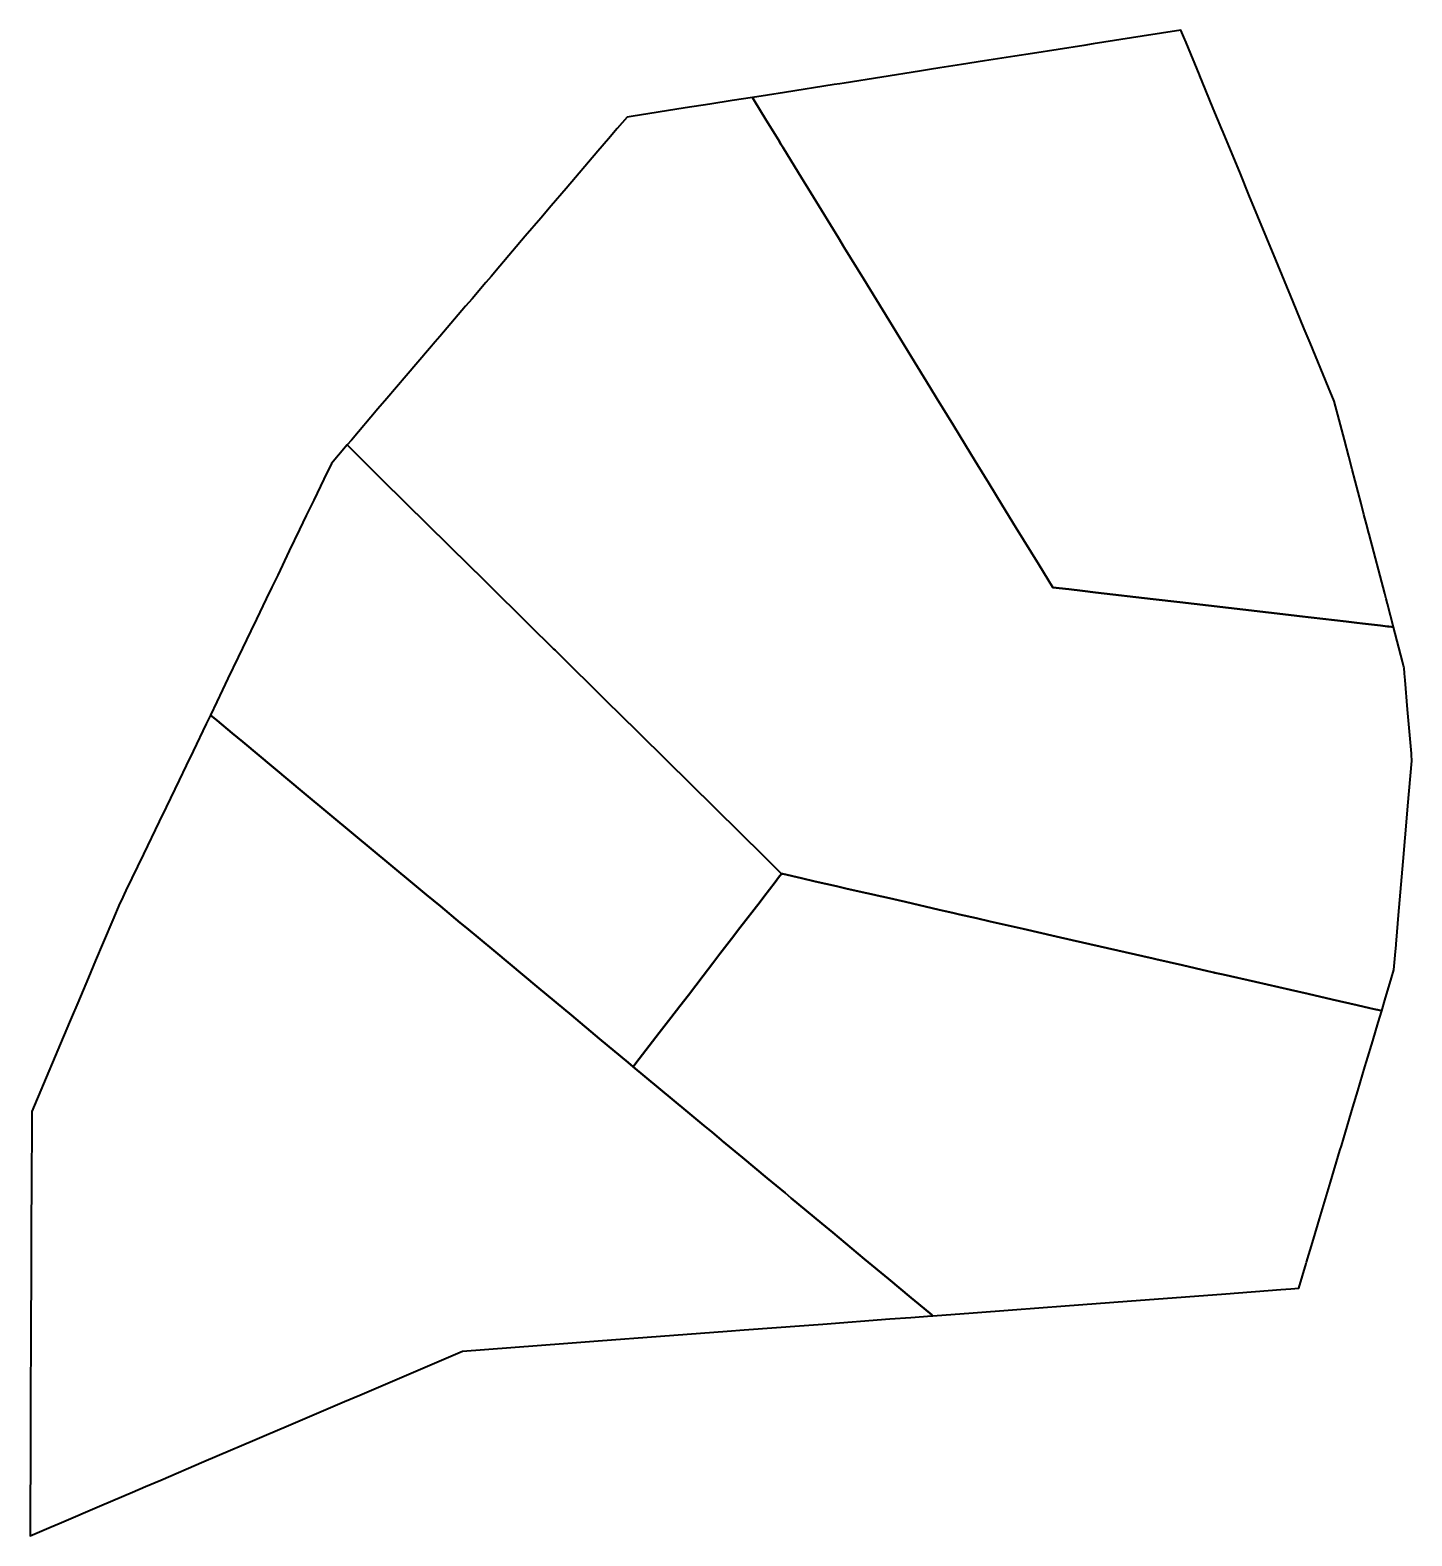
# Model space of a CAD drawing. Header units: metres. Extents: x 807493.6 to 807580.9, y 9157536.6 to 9157631.8.
import ezdxf

# ---------------------------------------------------------------- set-up
doc = ezdxf.new("R2010")
doc.units = ezdxf.units.M
doc.header["$MEASUREMENT"] = 0
doc.layers.add('2852-21244', color=1, linetype='Continuous')

msp = doc.modelspace()

# ---------------------------------------------------------------- linework, layer by layer
at = {"layer": '2852-21244', "color": 3, "lineweight": 40, "true_color": 0x00ff00}
for points in [[(807539.256, 9157627.501), (807539.346, 9157627.354), (807540.137, 9157626.064), (807540.903, 9157624.816), (807541.061, 9157624.557), (807541.178, 9157624.367), (807542.183, 9157622.729), (807543.127, 9157621.19), (807544.704, 9157618.618), (807545.068, 9157618.025), (807546.305, 9157616.008), (807547.905, 9157613.398), (807549.297, 9157611.129), (807550.5, 9157609.168), (807550.928, 9157608.47), (807551.951, 9157606.802), (807553.089, 9157604.946), (807553.492, 9157604.29), (807554.2, 9157603.135), (807555.057, 9157601.739), (807555.918, 9157600.334), (807557.36, 9157597.983), (807558.243, 9157596.543), (807559.258, 9157596.425), (807560.136, 9157596.322), (807560.949, 9157596.227), (807564.594, 9157595.803), (807566.274, 9157595.607), (807567.184, 9157595.501), (807570.267, 9157595.141), (807573.517, 9157594.762), (807573.835, 9157594.725), (807576.791, 9157594.381), (807577.47, 9157594.301), (807577.827, 9157594.26), (807578.957, 9157594.128), (807579.411, 9157594.075), (807579.439, 9157594.072), (807579.49, 9157594.066), (807579.662, 9157594.046), (807579.785, 9157594.032), (807579.398, 9157595.509), (807579.32, 9157595.807), (807579.314, 9157595.827), (807579.228, 9157596.156), (807578.246, 9157599.901), (807578.227, 9157599.974), (807578.08, 9157600.534), (807577.921, 9157601.139), (807577.737, 9157601.84), (807577.172, 9157603.995), (807576.956, 9157604.819), (807576.682, 9157605.861), (807576.348, 9157607.136), (807576.043, 9157608.297), (807575.68, 9157609.176), (807574.514, 9157612), (807574.147, 9157612.888), (807573.445, 9157614.586), (807572.353, 9157617.228), (807570.651, 9157621.348), (807570.106, 9157622.667), (807569.016, 9157625.305), (807568.941, 9157625.486), (807568.394, 9157626.811), (807567.694, 9157628.504), (807567.544, 9157628.867), (807567.522, 9157628.921), (807566.677, 9157630.967), (807566.535, 9157631.31), (807566.352, 9157631.754), (807563.906, 9157631.37), (807560.806, 9157630.884), (807560.202, 9157630.789), (807556.962, 9157630.28), (807555.848, 9157630.105), (807553.924, 9157629.803), (807552.473, 9157629.576), (807551.109, 9157629.361), (807550.454, 9157629.259), (807549.828, 9157629.16), (807545.055, 9157628.411), (807544.786, 9157628.369), (807544.434, 9157628.314), (807541.289, 9157627.82), (807540.218, 9157627.652)], [(807504.994, 9157588.474), (807505.415, 9157588.124), (807506.37, 9157587.33), (807507.037, 9157586.775), (807510.932, 9157583.538), (807514.043, 9157580.952), (807516.4, 9157578.993), (807517.902, 9157577.745), (807518.663, 9157577.112), (807519.535, 9157576.388), (807520.781, 9157575.352), (807521.181, 9157575.019), (807522.904, 9157573.587), (807525.755, 9157571.217), (807527.815, 9157569.505), (807529.604, 9157568.018), (807531.408, 9157566.518), (807531.732, 9157566.249), (807531.898, 9157566.466), (807532.74, 9157567.562), (807533.372, 9157568.385), (807534.11, 9157569.346), (807534.674, 9157570.08), (807535.213, 9157570.782), (807536.149, 9157572.001), (807536.754, 9157572.789), (807537.208, 9157573.38), (807537.931, 9157574.322), (807538.466, 9157575.018), (807539.742, 9157576.68), (807539.974, 9157576.982), (807540.693, 9157577.918), (807540.909, 9157578.199), (807541.1, 9157578.449), (807540.418, 9157579.122), (807538.014, 9157581.494), (807537.372, 9157582.127), (807537.035, 9157582.46), (807536.86, 9157582.632), (807533.829, 9157585.622), (807532.084, 9157587.344), (807530.906, 9157588.505), (807530.085, 9157589.316), (807526.848, 9157592.509), (807526.788, 9157592.568), (807526.69, 9157592.665), (807525.156, 9157594.178), (807522.472, 9157596.826), (807522.172, 9157597.122), (807521.386, 9157597.897), (807518.752, 9157600.495), (807515.864, 9157603.344), (807514.651, 9157604.541), (807514.529, 9157604.661), (807513.64, 9157605.538), (807513.094, 9157604.899), (807512.647, 9157604.375), (807512.168, 9157603.381), (807511.526, 9157602.046), (807511.059, 9157601.076), (807510.634, 9157600.192), (807509.985, 9157598.844), (807509.252, 9157597.321), (807508.884, 9157596.557), (807508.529, 9157595.819), (807507.913, 9157594.539), (807507.557, 9157593.798), (807506.759, 9157592.14), (807506.108, 9157590.787), (807505.758, 9157590.06), (807505.393, 9157589.303)], [(807531.898, 9157566.466), (807531.732, 9157566.249), (807535.049, 9157563.491), (807536.195, 9157562.539), (807536.713, 9157562.108), (807537.313, 9157561.61), (807537.356, 9157561.574), (807538.643, 9157560.504), (807540.191, 9157559.218), (807541.324, 9157558.276), (807541.715, 9157557.951), (807543.641, 9157556.35), (807544.334, 9157555.774), (807546.356, 9157554.093), (807547.861, 9157552.843), (807549.295, 9157551.651), (807549.762, 9157551.262), (807550.593, 9157550.571), (807550.662, 9157550.514), (807553.212, 9157550.705), (807555.7, 9157550.892), (807559.041, 9157551.143), (807562.942, 9157551.436), (807566.644, 9157551.714), (807569.179, 9157551.905), (807572.673, 9157552.167), (807573.295, 9157552.214), (807573.8, 9157552.252), (807574.266, 9157553.811), (807574.292, 9157553.9), (807574.665, 9157555.147), (807575.001, 9157556.271), (807575.112, 9157556.643), (807575.8, 9157558.945), (807576.403, 9157560.965), (807576.492, 9157561.26), (807576.639, 9157561.754), (807577.218, 9157563.691), (807577.53, 9157564.736), (807577.981, 9157566.246), (807578.082, 9157566.583), (807578.472, 9157567.888), (807578.82, 9157569.052), (807579.039, 9157569.786), (807578.796, 9157569.842), (807578.669, 9157569.871), (807578.281, 9157569.96), (807577.496, 9157570.139), (807575.915, 9157570.5), (807574.391, 9157570.848), (807573.271, 9157571.104), (807571.055, 9157571.609), (807569.023, 9157572.074), (807568.499, 9157572.193), (807568.42, 9157572.211), (807568.053, 9157572.295), (807566.449, 9157572.661), (807564.77, 9157573.045), (807564.595, 9157573.085), (807559.479, 9157574.253), (807558.468, 9157574.484), (807556.384, 9157574.959), (807554.297, 9157575.436), (807553.434, 9157575.633), (807552.358, 9157575.879), (807551.933, 9157575.976), (807551.455, 9157576.085), (807551.069, 9157576.173), (807548.938, 9157576.66), (807547.733, 9157576.935), (807547.148, 9157577.068), (807546.978, 9157577.107), (807546.01, 9157577.328), (807545.176, 9157577.519), (807544.581, 9157577.655), (807543.22, 9157577.965), (807542.363, 9157578.161), (807541.18, 9157578.431), (807541.1, 9157578.449), (807540.909, 9157578.199), (807540.693, 9157577.918), (807539.974, 9157576.982), (807539.742, 9157576.68), (807538.466, 9157575.018), (807537.931, 9157574.322), (807537.208, 9157573.38), (807536.754, 9157572.789), (807536.149, 9157572.001), (807535.213, 9157570.782), (807534.674, 9157570.08), (807534.11, 9157569.346), (807533.372, 9157568.385), (807532.74, 9157567.562)]]:
    msp.add_lwpolyline(points, close=True, dxfattribs=at)
at = {"layer": '2852-21244', "color": 1, "lineweight": 40, "true_color": 0xff0000}
msp.add_lwpolyline([(807513.908, 9157605.851), (807513.64, 9157605.538), (807514.529, 9157604.661), (807514.651, 9157604.541), (807515.864, 9157603.344), (807518.752, 9157600.495), (807521.386, 9157597.897), (807522.172, 9157597.122), (807522.472, 9157596.826), (807525.156, 9157594.178), (807526.69, 9157592.665), (807526.788, 9157592.568), (807526.848, 9157592.509), (807530.085, 9157589.316), (807530.906, 9157588.505), (807532.084, 9157587.344), (807533.829, 9157585.622), (807536.86, 9157582.632), (807537.035, 9157582.46), (807537.372, 9157582.127), (807538.014, 9157581.494), (807540.418, 9157579.122), (807541.1, 9157578.449), (807541.18, 9157578.431), (807542.363, 9157578.161), (807543.22, 9157577.965), (807544.581, 9157577.655), (807545.176, 9157577.519), (807546.01, 9157577.328), (807546.978, 9157577.107), (807547.148, 9157577.068), (807547.733, 9157576.935), (807548.938, 9157576.66), (807551.069, 9157576.173), (807551.455, 9157576.085), (807551.933, 9157575.976), (807552.358, 9157575.879), (807553.434, 9157575.633), (807554.297, 9157575.436), (807556.384, 9157574.959), (807558.468, 9157574.484), (807559.479, 9157574.253), (807564.595, 9157573.085), (807564.77, 9157573.045), (807566.449, 9157572.661), (807568.053, 9157572.295), (807568.42, 9157572.211), (807568.499, 9157572.193), (807569.023, 9157572.074), (807571.055, 9157571.609), (807573.271, 9157571.104), (807574.391, 9157570.848), (807575.915, 9157570.5), (807577.496, 9157570.139), (807578.281, 9157569.96), (807578.669, 9157569.871), (807578.796, 9157569.842), (807579.039, 9157569.786), (807579.238, 9157570.453), (807579.659, 9157571.862), (807579.81, 9157572.367), (807579.909, 9157573.521), (807579.945, 9157573.94), (807579.947, 9157573.969), (807579.95, 9157573.999), (807580.016, 9157574.771), (807580.106, 9157575.823), (807580.356, 9157578.734), (807580.396, 9157579.212), (807580.653, 9157582.208), (807580.699, 9157582.74), (807580.941, 9157585.57), (807580.949, 9157585.664), (807580.947, 9157585.684), (807580.932, 9157585.86), (807580.916, 9157586.049), (807580.678, 9157588.824), (807580.52, 9157590.667), (807580.483, 9157591.098), (807580.453, 9157591.447), (807580.448, 9157591.505), (807580.357, 9157591.851), (807579.785, 9157594.032), (807579.662, 9157594.046), (807579.49, 9157594.066), (807579.439, 9157594.072), (807579.411, 9157594.075), (807578.957, 9157594.128), (807577.827, 9157594.26), (807577.47, 9157594.301), (807576.791, 9157594.381), (807573.835, 9157594.725), (807573.517, 9157594.762), (807570.267, 9157595.141), (807567.184, 9157595.501), (807566.274, 9157595.607), (807564.594, 9157595.803), (807560.949, 9157596.227), (807560.136, 9157596.322), (807559.258, 9157596.425), (807558.243, 9157596.543), (807557.36, 9157597.983), (807555.918, 9157600.334), (807555.057, 9157601.739), (807554.2, 9157603.135), (807553.492, 9157604.29), (807553.089, 9157604.946), (807551.951, 9157606.802), (807550.928, 9157608.47), (807550.5, 9157609.168), (807549.297, 9157611.129), (807547.905, 9157613.398), (807546.305, 9157616.008), (807545.068, 9157618.025), (807544.704, 9157618.618), (807543.127, 9157621.19), (807542.183, 9157622.729), (807541.178, 9157624.367), (807541.061, 9157624.557), (807540.903, 9157624.816), (807540.137, 9157626.064), (807539.346, 9157627.354), (807539.256, 9157627.501), (807537.982, 9157627.301), (807536.566, 9157627.079), (807535.001, 9157626.833), (807531.588, 9157626.297), (807531.337, 9157626.258), (807530.72, 9157625.535), (807530.162, 9157624.882), (807529.498, 9157624.105), (807527.483, 9157621.746), (807526.541, 9157620.642), (807525.884, 9157619.874), (807524.902, 9157618.724), (807523.297, 9157616.844), (807522.738, 9157616.19), (807522.406, 9157615.802), (807521.538, 9157614.784), (807521.133, 9157614.311), (807519.503, 9157612.402), (807519.207, 9157612.055), (807518.848, 9157611.635), (807517.379, 9157609.915), (807516.145, 9157608.47), (807515.583, 9157607.813)], close=True, dxfattribs=at)
at = {"layer": '2852-21244', "color": 40, "lineweight": 40, "true_color": 0xffbb00}
msp.add_lwpolyline([(807493.607, 9157538.797), (807493.599, 9157536.604), (807494.933, 9157537.173), (807495.43, 9157537.386), (807498.144, 9157538.545), (807500.076, 9157539.37), (807500.892, 9157539.718), (807501.862, 9157540.133), (807504.584, 9157541.295), (807505.42, 9157541.652), (807507.814, 9157542.675), (807508.404, 9157542.926), (807509.943, 9157543.584), (807513.469, 9157545.09), (807514.434, 9157545.502), (807518.714, 9157547.33), (807520.942, 9157548.281), (807527.323, 9157548.761), (807527.598, 9157548.781), (807529.51, 9157548.925), (807533.459, 9157549.222), (807537.659, 9157549.537), (807538.733, 9157549.618), (807542.526, 9157549.903), (807543.721, 9157549.992), (807547.94, 9157550.309), (807549.284, 9157550.41), (807550.597, 9157550.509), (807550.662, 9157550.514), (807550.593, 9157550.571), (807549.762, 9157551.262), (807549.295, 9157551.651), (807547.861, 9157552.843), (807546.356, 9157554.093), (807544.334, 9157555.774), (807543.641, 9157556.35), (807541.715, 9157557.951), (807541.324, 9157558.276), (807540.191, 9157559.218), (807538.643, 9157560.504), (807537.356, 9157561.574), (807537.313, 9157561.61), (807536.713, 9157562.108), (807536.195, 9157562.539), (807535.049, 9157563.491), (807531.732, 9157566.249), (807531.408, 9157566.518), (807529.604, 9157568.018), (807527.815, 9157569.505), (807525.755, 9157571.217), (807522.904, 9157573.587), (807521.181, 9157575.019), (807520.781, 9157575.352), (807519.535, 9157576.388), (807518.663, 9157577.112), (807517.902, 9157577.745), (807516.4, 9157578.993), (807514.043, 9157580.952), (807510.932, 9157583.538), (807507.037, 9157586.775), (807506.37, 9157587.33), (807505.415, 9157588.124), (807504.994, 9157588.474), (807504.73, 9157587.924), (807503.897, 9157586.195), (807503.465, 9157585.295), (807503.014, 9157584.359), (807502.191, 9157582.648), (807501.758, 9157581.748), (807500.759, 9157579.674), (807499.654, 9157577.376), (807499.349, 9157576.742), (807499.277, 9157576.594), (807498.83, 9157575.539), (807498.221, 9157574.1), (807497.742, 9157572.966), (807497.287, 9157571.891), (807496.611, 9157570.296), (807496.22, 9157569.371), (807496.152, 9157569.212), (807496.087, 9157569.059), (807493.7, 9157563.418), (807493.699, 9157563.284), (807493.681, 9157558.328), (807493.675, 9157556.743), (807493.673, 9157556.128), (807493.671, 9157555.801), (807493.67, 9157555.431), (807493.661, 9157552.937), (807493.657, 9157552.078), (807493.653, 9157550.91), (807493.646, 9157549.061), (807493.633, 9157545.509), (807493.633, 9157545.489), (807493.625, 9157543.575), (807493.615, 9157540.886)], close=True, dxfattribs=at)

doc.saveas('drawing.dxf')
